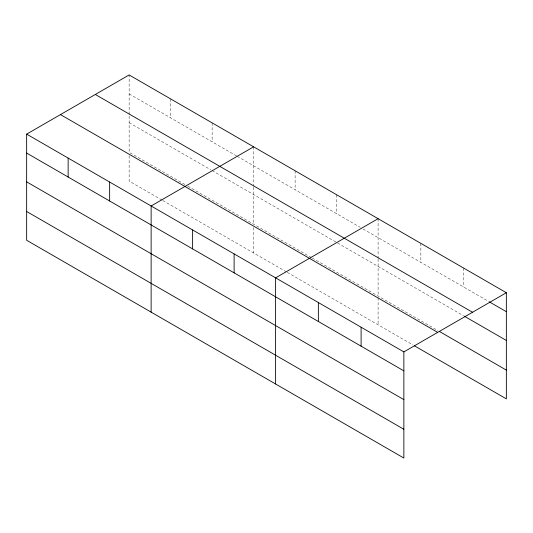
<?xml version="1.0" encoding="UTF-8"?>
<svg xmlns="http://www.w3.org/2000/svg" width="533" height="533" viewBox="0 0 533 533"><rect width="100%" height="100%" fill="white"/><g stroke="black" fill="none" stroke-linecap="round" stroke-linejoin="round"><path stroke-width="0.4" stroke-dasharray="2.67 2" d="M184.944 184.538L129.139 152.325L129.139 115.281M129.139 114.455L129.139 74.953M129.139 93.908L236.452 155.863M237.165 156.276L360.215 227.311M363.073 228.963L488.534 301.398M129.139 122.677L210.695 169.761M212.127 170.587L463.597 315.776M187.803 186.19L311.565 257.646M312.285 258.059L437.953 330.613M162.052 200.095L129.139 181.093L129.139 155.609M162.765 200.508L286.527 271.963M287.247 272.376L413.015 344.984M463.597 268.052L463.597 287.001M420.85 243.368L420.85 262.323M378.097 218.69L378.097 258.192M378.097 259.011L378.097 296.055M378.097 297.7L378.097 324.83M336.609 194.732L336.609 213.686M295.115 170.78L295.115 189.728M253.621 146.822L253.621 186.323M253.621 187.143L253.621 224.186M253.621 227.478L253.621 252.962M212.127 122.863L212.127 141.818M170.633 98.911L170.633 117.86"/><path stroke-width="0.8" d="M403.861 399.63L403.861 351.907L26.65 134.129L26.65 240.27L403.861 458.047L403.861 399.63L26.65 181.853M414.434 345.81L506.35 398.871L506.35 292.73L129.139 74.953L26.65 134.129M253.621 146.822L151.125 205.991L151.125 312.131M378.097 218.69L275.608 277.86L275.608 384M403.861 351.907L506.35 292.73M489.247 301.811L506.35 311.685M95.32 94.481L472.524 312.258M464.31 316.189L506.35 340.454M439.372 331.433L506.35 370.102M60.476 114.602L437.68 332.379M26.65 153.078L403.861 370.855M26.65 211.494L403.861 429.272M361.108 327.222L361.108 346.177M318.361 302.544L318.361 321.492M234.114 253.908L234.114 272.856M192.62 229.95L192.62 248.904M109.638 182.039L109.638 200.988M68.144 158.081L68.144 177.036"/></g></svg>
